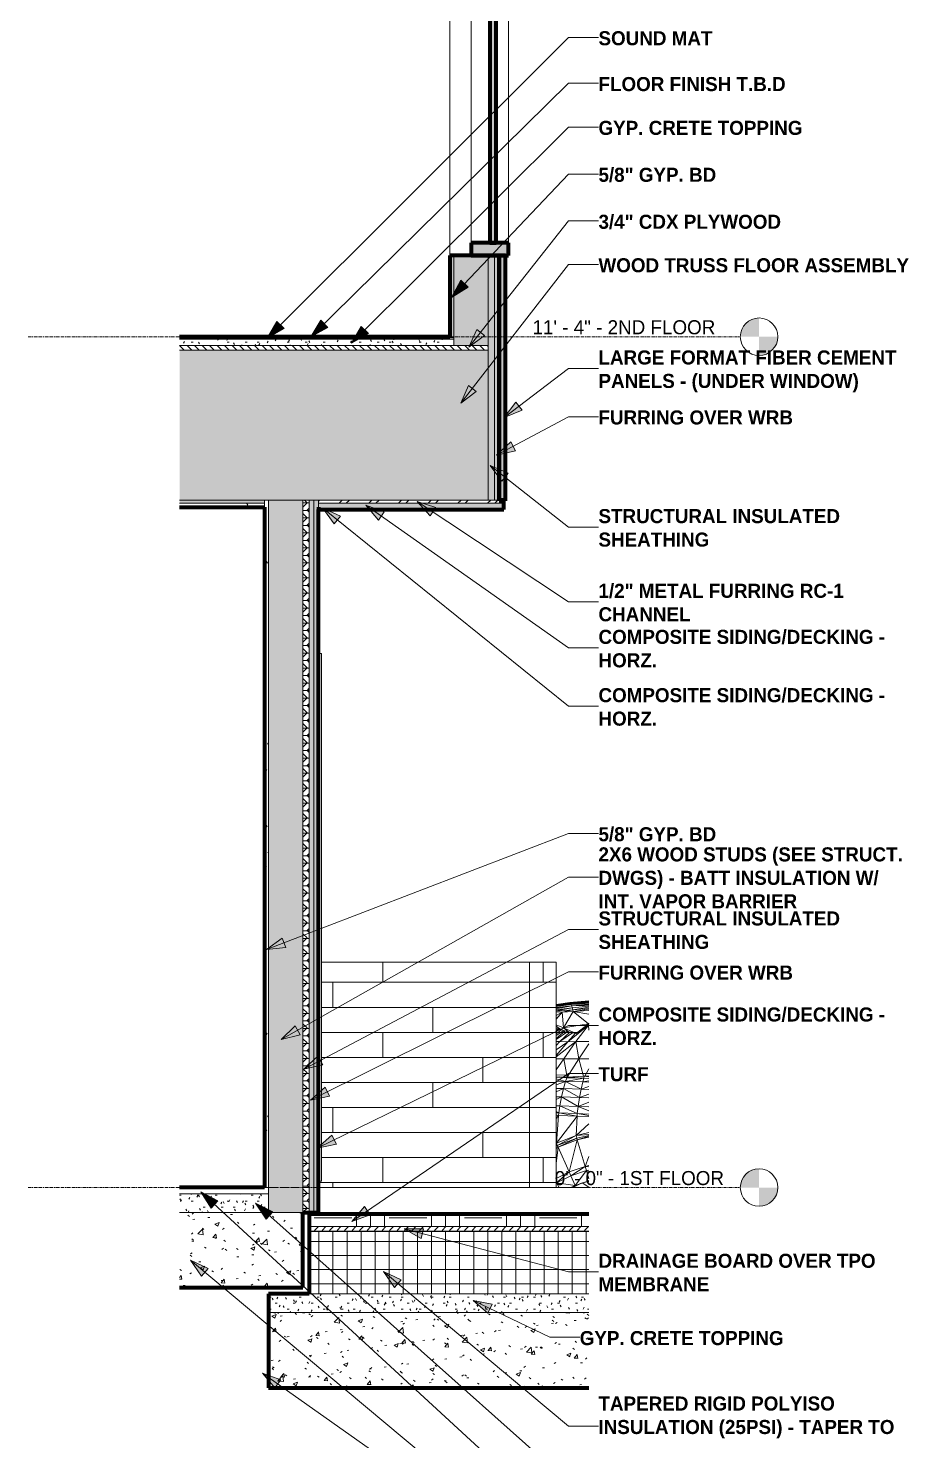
# Model space of a CAD drawing. Header units: inches. Extents: x -3960 to -3070, y -161 to 444.
# Drawn here: x -3554.3 to -3413.5, y -40.5 to 185.3 of the extents above; entities that cross this region are included whole.
import ezdxf

# ---------------------------------------------------------------- set-up
doc = ezdxf.new("R2010")
doc.units = ezdxf.units.IN
doc.header["$MEASUREMENT"] = 0
doc.linetypes.add('Aligning Line 1_8_', pattern=[0.25, 0.125, -0.125])
doc.linetypes.add('Grid Line 1_2_', pattern=[0.875, 0.5, -0.125, 0.125, -0.125])
for name, color, linetype, lineweight in [('0-6', 130, 'Continuous', 5), ('0-7', 45, 'Continuous', 9), ('A-CLNG', 13, 'Continuous', 18), ('A-CLNG-1', 243, 'Continuous', 18), ('A-CLNG-2', 13, 'Continuous', 70), ('A-CLNG-PATT-1', 13, 'Continuous', 9), ('A-FLOR-1', 8, 'Continuous', 5), ('A-FLOR-2', 31, 'Continuous', 5), ('A-FLOR-3', 251, 'Continuous', 5), ('A-FLOR-7', 192, 'Continuous', 70), ('A-FLOR-LEVL', 51, 'Continuous', 9), ('A-FLOR-LEVL-1', 51, 'Grid Line 1_2_', 9), ('A-FLOR-MCUT', 51, 'Continuous', 18), ('A-FLOR-PATT-1', 8, 'Continuous', 9), ('A-GENM', 5, 'Continuous', 9), ('A-GLAZ-1', 55, 'Continuous', 18), ('A-GLAZ-2', 27, 'Continuous', 18), ('A-GLAZ-3', 10, 'Continuous', 18), ('A-GLAZ-4', 151, 'Continuous', 70), ('A-GLAZ-5', 9, 'Continuous', 18), ('A-WALL', 113, 'Continuous', 18), ('A-WALL-1', 55, 'Continuous', 18), ('A-WALL-3', 8, 'Continuous', 5), ('A-WALL-6', 243, 'Continuous', 18), ('A-WALL-8', 113, 'Continuous', 70), ('A-WALL-PATT-1', 135, 'Continuous', 9), ('A-WALL-PATT-2', 111, 'Continuous', 9), ('C-TOPO', 7, 'Continuous', 9), ('C-TOPO-1', 135, 'Continuous', 9), ('C-TOPO-2', 7, 'Continuous', 70), ('G-ANNO-SYMB', 111, 'Aligning Line 1_8_', 9), ('G-ANNO-TEXT', 231, 'Continuous', 9), ('S-FNDN-2', 55, 'Continuous', 18)]:
    doc.layers.add(name, color=color, linetype=linetype, lineweight=lineweight)
doc.styles.add('Century Gothic', font='ufonts.com_century-gothic.ttf', dxfattribs={"height": 2.25})
doc.styles.add('Century Gothic_B', font='GOTHICB.TTF', dxfattribs={"height": 2.25})
pattern_1 = [(0, (-3424.5653, 146.633), (7.68, 1.92), [0.317, -5.443, 0.317, -5.443, -30.72]), (0, (-3424.5653, 146.633), (7.68, 1.92), [-11.52, 0.317, -11.203, 0.317, -5.443, -13.44]), (0, (-3424.5653, 146.633), (7.68, 1.92), [-28.8, 0.317, -3.523, 0.317, -9.283]), (120, (-3421.6853, 147.593), (-5.502769, 5.691075), [0.317, -5.443, 0.317, -5.443, -30.72]), (120, (-3421.6853, 147.593), (-5.502769, 5.691075), [-11.52, 0.317, -11.203, 0.317, -5.443, -13.44]), (120, (-3421.6853, 147.593), (-5.502769, 5.691075), [-28.8, 0.317, -3.523, 0.317, -9.283]), (240, (-3420.7253, 151.433), (-2.177231, -7.611075), [0.317, -5.443, 0.317, -5.443, -30.72]), (240, (-3420.7253, 151.433), (-2.177231, -7.611075), [-11.52, 0.317, -11.203, 0.317, -5.443, -13.44]), (240, (-3420.7253, 151.433), (-2.177231, -7.611075), [-28.8, 0.317, -3.523, 0.317, -9.283])]
pattern_2 = [(0, (-3424.5653, 146.633), (3.84, 0.96), [0.317, -2.563, 0.317, -2.563, -15.36]), (0, (-3424.5653, 146.633), (3.84, 0.96), [-5.76, 0.317, -5.443, 0.317, -2.563, -6.72]), (0, (-3424.5653, 146.633), (3.84, 0.96), [-14.4, 0.317, -1.603, 0.317, -4.483]), (120, (-3423.1253, 147.113), (-2.7513844, 2.8455376), [0.317, -2.563, 0.317, -2.563, -15.36]), (120, (-3423.1253, 147.113), (-2.7513844, 2.8455376), [-5.76, 0.317, -5.443, 0.317, -2.563, -6.72]), (120, (-3423.1253, 147.113), (-2.7513844, 2.8455376), [-14.4, 0.317, -1.603, 0.317, -4.483]), (240, (-3422.6453, 149.033), (-1.0886156, -3.8055376), [0.317, -2.563, 0.317, -2.563, -15.36]), (240, (-3422.6453, 149.033), (-1.0886156, -3.8055376), [-5.76, 0.317, -5.443, 0.317, -2.563, -6.72]), (240, (-3422.6453, 149.033), (-1.0886156, -3.8055376), [-14.4, 0.317, -1.603, 0.317, -4.483])]
pattern_3 = [(0, (-3424.5653, 146.633), (0, 1.2), []), (315, (-3424.5653, 146.633), (1.199253, 0), [1.696, -1.696]), (45, (-3424.5653, 146.633), (1.199253, 0), [1.696, -1.696])]
pattern_4 = [(161.57, (-3424.4453, 146.753), (-0.9603837, -0.00039918), [0, -6.83, 0.758, 0]), (18.43, (-3424.6853, 146.753), (-0.9603837, 0.00039918), [0, -6.83, 0.758, 0]), (108.43, (-3424.4453, 146.753), (0.4795102, -2.4005264), [2.276, -5.312]), (71.57, (-3424.6853, 146.753), (0.4795102, 2.4005264), [2.276, -5.312])]
pattern_5 = [(50, (-3424.5653, 146.633), (6.886, -0.6021), [0.72, -7.92]), (355, (-3424.565, 146.633), (-1.33176, 7.22055), [0.576, -6.336]), (100.451, (-3423.991, 146.583), (5.55363, 6.6182), [0.612, -6.731]), (46.184, (-3424.565, 148.553), (10.24564, -1.58893), [1.08, -11.88]), (96.636, (-3423.711, 148.421), (8.97244, 9.3515), [0.918, -10.096]), (351.184, (-3424.565, 148.553), (8.9732, 9.35123), [0.864, -9.504]), (21, (-3423.6053, 148.073), (5.73073, -3.865), [0.72, -7.92]), (326, (-3423.605, 148.073), (2.3358, 6.96088), [0.576, -6.336]), (71.451, (-3423.128, 147.751), (8.06588, 3.09595), [0.612, -6.731]), (37.5, (-3424.5653, 146.633), (0.116866, 3.195478), [0.317, -5.942, 0.317, -6.115, -6.36]), (37.5, (-3424.5653, 146.633), (0.116866, 3.195478), [-12.691, 0.317, -6.043]), (7.5, (-3424.5653, 146.633), (2.52543, 3.786025), [0.317, -3.35, 0.317, -5.798, -2.424]), (7.5, (-3424.5653, 146.633), (2.52543, 3.786025), [-9.782, 0.317, -2.107]), (327.5, (-3426.7063, 146.633), (5.12437, -0.216176), [0.317, -2.083, 0.317, -7.171, -9.936]), (327.5, (-3426.7063, 146.633), (5.12437, -0.216176), [-9.888, 0.317, -9.619]), (317.5, (-3427.6663, 146.633), (5.59833, 0.96141), [0.317, -2.803, 0.317, -4.656, -7.056]), (317.5, (-3427.6663, 146.633), (5.59833, 0.96141), [-8.093, 0.317, -6.739])]

# ---------------------------------------------------------------- blocks, each defined once
blk = doc.blocks.new('Land_Rover_Evoque_-_SUV_Car_Vehicle_Automobile_13067 - Land Rover EVOQUE_dwg-1230547-WALL SECTION - NORTH_SOUTH _ PARKING RAMP - LOOKING WEST - Callout 3')
at = {"layer": 'A-GENM'}
for p, q in [((-2059.8, 29.25), (-2057.61, 29.57)), ((-2059.8, 29.25), (-2057.61, 29.57)), ((-2059.8, 29.23), (-2057.61, 29.57)), ((-2059.8, 29.2), (-2057.56, 29.53)), ((-2059.8, 29.2), (-2057.56, 29.53)), ((-2059.8, 29.14), (-2057.51, 29.46)), ((-2059.8, 29.11), (-2057.51, 29.46)), ((-2059.8, 29.05), (-2057.46, 29.38)), ((-2059.52, 29.04), (-2057.46, 29.38)), ((-2059.48, 29.05), (-2057.46, 29.38)), ((-2057.61, 29.57), (-2057.62, 29.57)), ((-2054.57, 29.84), (-2057.61, 29.57)), ((-2054.57, 29.84), (-2057.61, 29.57)), ((-2054.57, 29.84), (-2057.61, 29.57)), ((-2057.56, 29.53), (-2057.61, 29.57)), ((-2057.61, 29.57), (-2057.61, 29.57)), ((-2054.57, 29.82), (-2057.56, 29.53)), ((-2057.51, 29.46), (-2057.56, 29.53)), ((-2054.57, 29.79), (-2057.51, 29.46)), ((-2054.57, 29.72), (-2057.51, 29.46)), ((-2057.51, 29.46), (-2057.46, 29.38)), ((-2054.57, 29.69), (-2057.46, 29.38)), ((-2057.41, 29.27), (-2057.46, 29.38)), ((-2054.57, 29.63), (-2057.41, 29.27)), ((-2054.57, 29.52), (-2057.41, 29.27)), ((-2054.57, 29.37), (-2057.41, 29.27)), ((-2059.8, 29.01), (-2057.41, 29.27)), ((-2057.41, 29.27), (-2059.8, 28.93)), ((-2059.8, 28.79), (-2057.33, 29.04)), ((-2059.8, 28.7), (-2057.33, 29.04)), ((-2059.8, 28.55), (-2057.33, 29.04)), ((-2059.8, 28.42), (-2057.24, 28.73)), ((-2059.8, 28.22), (-2057.24, 28.73)), ((-2059.8, 28.17), (-2057.15, 28.42)), ((-2059.8, 28.09), (-2058.88, 28.04)), ((-2059.8, 27.52), (-2058.88, 28.04)), ((-2059.8, 26.93), (-2058.88, 28.04)), ((-2058.88, 28.04), (-2057.15, 28.42)), ((-2058.88, 28.04), (-2057.11, 28.12)), ((-2058.64, 25.54), (-2058.88, 28.04)), ((-2058.64, 25.54), (-2057.11, 28.12)), ((-2057.41, 29.27), (-2058.03, 29.18)), ((-2057.41, 29.27), (-2057.33, 29.04)), ((-2054.57, 29.27), (-2057.33, 29.04)), ((-2054.57, 29.12), (-2057.33, 29.04)), ((-2057.33, 29.04), (-2057.24, 28.73)), ((-2054.57, 28.97), (-2057.24, 28.73)), ((-2057.24, 28.73), (-2057.15, 28.42)), ((-2054.57, 28.82), (-2057.15, 28.42)), ((-2057.15, 28.42), (-2054.57, 28.64)), ((-2057.11, 28.12), (-2057.15, 28.42)), ((-2057.11, 28.12), (-2054.57, 28.49)), ((-2057.11, 28.12), (-2054.57, 28.29)), ((-2057.11, 28.12), (-2054.57, 27.73)), ((-2057.11, 28.12), (-2054.67, 26.16)), ((-2059.8, 26), (-2058.64, 25.54)), ((-2059.8, 25.8), (-2058.99, 25.2)), ((-2059.8, 25.45), (-2058.99, 25.2)), ((-2059.8, 25.45), (-2058.99, 25.2)), ((-2059.8, 25.12), (-2059.5, 25.36)), ((-2059.8, 24.89), (-2059.39, 25.32)), ((-2059.8, 24.55), (-2059.01, 25.2)), ((-2059.8, 24.31), (-2058.59, 25.09)), ((-2059.8, 23.8), (-2058.38, 25.04)), ((-2059.8, 23.69), (-2057.95, 24.92)), ((-2059.21, 23.33), (-2057.62, 24.85)), ((-2059.21, 23.33), (-2057.62, 24.85)), ((-2058.99, 25.2), (-2058.64, 25.54)), ((-2058.99, 25.2), (-2057.83, 24.89)), ((-2058.99, 25.2), (-2057.83, 24.89)), ((-2058.64, 25.54), (-2054.67, 26.16)), ((-2058.64, 25.54), (-2057.83, 24.89)), ((-2058.64, 25.54), (-2056.59, 24.62)), ((-2057.94, 23.3), (-2054.67, 25.93)), ((-2057.83, 24.89), (-2056.59, 24.62)), ((-2057.83, 24.89), (-2056.59, 24.62)), ((-2056.67, 23.32), (-2054.67, 25.93)), ((-2056.59, 24.62), (-2054.67, 26.16)), ((-2054.67, 25.93), (-2056.59, 24.62)), ((-2054.67, 25.93), (-2055.16, 25.77)), ((-2054.98, 25.92), (-2054.67, 25.93)), ((-2054.77, 26.08), (-2054.59, 26.12)), ((-2054.57, 26.25), (-2054.67, 26.16)), ((-2054.67, 26.16), (-2054.57, 26.22)), ((-2054.67, 26.16), (-2054.57, 26.17)), ((-2054.67, 25.93), (-2054.57, 26.03)), ((-2054.67, 25.93), (-2054.57, 25.99)), ((-2054.67, 25.93), (-2054.57, 25.94)), ((-2054.57, 25.18), (-2054.67, 25.93)), ((-2054.62, 25.96), (-2054.57, 25.98)), ((-2054.62, 25.96), (-2054.57, 25.96)), ((-2054.59, 26.17), (-2054.59, 26.12)), ((-2054.57, 26.13), (-2054.59, 26.12)), ((-2058.27, 24.76), (-2059.8, 24.76)), ((-2059.8, 24.76), (-2059.11, 24.76)), ((-2059.8, 22.71), (-2059.21, 23.33)), ((-2059.21, 23.33), (-2059.8, 23.33)), ((-2059.8, 22.71), (-2059.21, 23.33)), ((-2056.67, 23.32), (-2059.8, 20.92)), ((-2059.8, 21.09), (-2057.94, 23.3)), ((-2057.94, 23.3), (-2059.8, 21.99)), ((-2059.21, 23.33), (-2057.19, 24.75)), ((-2057.94, 23.3), (-2059.21, 23.33)), ((-2056.67, 23.32), (-2058.59, 20.59)), ((-2058.1, 24.77), (-2056.25, 24.78)), ((-2057.94, 23.3), (-2056.7, 24.65)), ((-2056.67, 23.32), (-2057.94, 23.3)), ((-2054.57, 23.35), (-2056.67, 23.32)), ((-2056.2, 20.57), (-2056.67, 23.32)), ((-2054.57, 22.98), (-2056.2, 20.57)), ((-2056.2, 20.57), (-2054.57, 22.98)), ((-2058.59, 20.59), (-2059.8, 20.6)), ((-2058.59, 20.59), (-2059.8, 18.83)), ((-2056.2, 20.57), (-2058.59, 20.59)), ((-2058.59, 20.59), (-2058.08, 17.67)), ((-2056.2, 20.57), (-2058.08, 17.67)), ((-2056.2, 20.57), (-2058.08, 17.67)), ((-2054.57, 20.57), (-2056.2, 20.57)), ((-2056.2, 20.57), (-2055.45, 17.81)), ((-2054.57, 18.95), (-2055.25, 17.8)), ((-2059.8, 18.03), (-2058.08, 17.98)), ((-2058.08, 17.67), (-2059.8, 17.72)), ((-2059.8, 17.67), (-2059.27, 17.65)), ((-2058.12, 17.55), (-2059.8, 17.62)), ((-2058.34, 16.94), (-2059.8, 17.38)), ((-2058.34, 16.94), (-2059.8, 16.99)), ((-2058.34, 16.94), (-2059.8, 16.41)), ((-2058.64, 15.81), (-2059.8, 15.84)), ((-2058.64, 15.81), (-2059.8, 15.32)), ((-2059.31, 17.71), (-2059.27, 17.65)), ((-2059.27, 17.65), (-2059.23, 17.7)), ((-2056.82, 17.57), (-2059.27, 17.65)), ((-2058.94, 17.58), (-2058.98, 17.64)), ((-2058.95, 14.48), (-2058.64, 15.81)), ((-2058.77, 17.58), (-2058.73, 17.63)), ((-2058.64, 15.81), (-2058.34, 16.94)), ((-2056.06, 14.39), (-2058.64, 15.81)), ((-2058.64, 15.81), (-2055.83, 15.73)), ((-2058.34, 16.94), (-2058.12, 17.55)), ((-2058.34, 16.94), (-2055.38, 17.46)), ((-2055.83, 15.73), (-2058.34, 16.94)), ((-2055.57, 16.88), (-2058.34, 16.94)), ((-2055.38, 17.46), (-2058.12, 17.55)), ((-2058.08, 17.98), (-2057.88, 17.97)), ((-2058.08, 17.67), (-2055.34, 17.8)), ((-2058.08, 17.67), (-2055.38, 17.46)), ((-2055.83, 15.73), (-2055.57, 16.88)), ((-2055.83, 15.73), (-2054.57, 16.14)), ((-2055.57, 16.88), (-2055.38, 17.46)), ((-2055.57, 16.88), (-2054.57, 17.04)), ((-2054.57, 16.84), (-2055.57, 16.88)), ((-2055.34, 17.8), (-2055.38, 17.46)), ((-2054.57, 17.43), (-2055.38, 17.46)), ((-2054.57, 17.43), (-2055.38, 17.46)), ((-2054.57, 17.78), (-2055.34, 17.8)), ((-2054.57, 17.69), (-2055.34, 17.8)), ((-2058.95, 14.48), (-2059.8, 14.5)), ((-2058.95, 14.48), (-2059.8, 14.09)), ((-2059.21, 13.06), (-2058.95, 14.48)), ((-2056.29, 12.96), (-2058.95, 14.48)), ((-2058.95, 14.48), (-2056.06, 14.39)), ((-2056.29, 12.96), (-2056.06, 14.39)), ((-2056.29, 12.96), (-2054.57, 13.65)), ((-2056.06, 14.39), (-2055.83, 15.73)), ((-2056.06, 14.39), (-2054.57, 14.95)), ((-2056.06, 14.39), (-2054.57, 14.34)), ((-2055.83, 15.73), (-2054.57, 15.68)), ((-2059.21, 13.06), (-2059.8, 13.07)), ((-2059.8, 12.13), (-2059.4, 11.94)), ((-2059.8, 11.96), (-2059.4, 11.94)), ((-2059.44, 11.54), (-2059.8, 11.61)), ((-2059.8, 11.55), (-2059.44, 11.54)), ((-2059.8, 11.05), (-2059.44, 11.54)), ((-2059.78, 7.1), (-2059.44, 11.54)), ((-2059.78, 7.1), (-2056.44, 11.43)), ((-2059.44, 11.54), (-2059.4, 11.94)), ((-2059.44, 11.54), (-2056.44, 11.43)), ((-2059.21, 13.06), (-2059.4, 11.94)), ((-2056.44, 11.43), (-2059.4, 11.94)), ((-2059.4, 11.94), (-2056.44, 11.83)), ((-2059.21, 13.06), (-2056.29, 12.96)), ((-2059.21, 13.06), (-2056.44, 11.83)), ((-2056.44, 11.43), (-2056.63, 8.32)), ((-2056.29, 12.96), (-2056.44, 11.83)), ((-2056.44, 11.43), (-2056.44, 11.83)), ((-2054.57, 11.52), (-2056.44, 11.83)), ((-2056.44, 11.83), (-2054.57, 11.75)), ((-2056.44, 11.43), (-2054.57, 11.36)), ((-2056.29, 12.96), (-2054.57, 12.9)), ((-2056.29, 12.96), (-2054.57, 12.24)), ((-2056.63, 8.32), (-2054.57, 10.18)), ((-2059.78, 7.1), (-2059.8, 7.12)), ((-2059.8, 7.09), (-2059.78, 7.1)), ((-2059.8, 7.1), (-2059.78, 7.1)), ((-2059.78, 7.1), (-2056.63, 8.32)), ((-2059.63, 6.72), (-2059.78, 7.1)), ((-2059.63, 6.72), (-2056.63, 8.32)), ((-2056.51, 7.91), (-2059.63, 6.72)), ((-2059.47, 6.45), (-2056.51, 7.91)), ((-2056.43, 7.62), (-2059.47, 6.45)), ((-2056.43, 7.62), (-2057.73, 2.52)), ((-2056.63, 8.32), (-2054.57, 8.78)), ((-2054.57, 8.5), (-2056.63, 8.32)), ((-2056.51, 7.91), (-2056.63, 8.32)), ((-2054.57, 8.33), (-2056.51, 7.91)), ((-2056.43, 7.62), (-2056.51, 7.91)), ((-2054.57, 8.21), (-2056.43, 7.62)), ((-2054.57, 8.03), (-2056.43, 7.62)), ((-2055.18, 3.39), (-2056.43, 7.62)), ((-2059.63, 6.72), (-2059.8, 6.62)), ((-2059.63, 6.72), (-2059.8, 6.65)), ((-2059.47, 6.45), (-2059.8, 3.82)), ((-2059.47, 6.45), (-2059.8, 6.26)), ((-2059.47, 6.45), (-2059.8, 6.3)), ((-2059.47, 6.45), (-2059.63, 6.72)), ((-2057.73, 2.52), (-2059.47, 6.45)), ((-2054.57, 4.95), (-2055.18, 3.39)), ((-2057.73, 2.52), (-2059.8, 1.45)), ((-2057.73, 2.52), (-2059.77, 0.73)), ((-2055.18, 3.39), (-2057.73, 2.52)), ((-2057.73, 2.52), (-2057.46, 1.89)), ((-2055.18, 3.39), (-2057.46, 1.89)), ((-2057.46, 1.89), (-2054.99, 2.72)), ((-2057.46, 1.89), (-2054.99, 2.72)), ((-2056.8, 0.35), (-2054.99, 2.72)), ((-2054.57, 3.5), (-2055.18, 3.39)), ((-2055.18, 3.39), (-2054.99, 2.72)), ((-2055.18, 3.39), (-2054.57, 3.3)), ((-2054.99, 2.72), (-2054.57, 2.8)), ((-2054.99, 2.72), (-2054.57, 2.8)), ((-2054.99, 2.72), (-2054.57, 1.37)), ((-2054.99, 2.72), (-2054.57, 2.53)), ((-2059.8, 0.78), (-2059.77, 0.73)), ((-2059.8, 0.7), (-2059.77, 0.73)), ((-2059.8, 0.7), (-2059.77, 0.73)), ((-2059.77, 0.73), (-2057.46, 1.89)), ((-2059.77, 0.73), (-2057.46, 1.89)), ((-2059.32, 0), (-2059.77, 0.73)), ((-2059.77, 0.73), (-2056.8, 0.35)), ((-2057.49, 0), (-2056.8, 0.35)), ((-2056.8, 0.35), (-2057.46, 1.89)), ((-2055.8, 0.68), (-2057.31, 0)), ((-2057.14, 0), (-2055.76, 0.7)), ((-2056.8, 0.35), (-2054.57, 1.09)), ((-2056.79, 0.36), (-2056.8, 0.35)), ((-2055.67, 0.73), (-2054.57, 0.07)), ((-2055.58, 0.76), (-2054.57, 0.94)), ((-2054.76, 1.09), (-2054.57, 1.13)), ((-2054.76, 1.1), (-2054.76, 1.09))]:
    blk.add_line(p, q, dxfattribs=at)
blk = doc.blocks.new('Land_Rover_Evoque_-_SUV_Car_Vehicle_Automobile_13067 - Land_Rover_Evoque_-_SUV_Car_Vehicle_Automobile_13067-1230553-WALL SECTION - NORTH_SOUTH _ PARKING RAMP - LOOKING WEST - Callout 3')
blk.add_blockref('Land_Rover_Evoque_-_SUV_Car_Vehicle_Automobile_13067 - Land Rover EVOQUE_dwg-1230547-WALL SECTION - NORTH_SOUTH _ PARKING RAMP - LOOKING WEST - Callout 3', (0, 0))
blk = doc.blocks.new('CTR  - Topography_rvt-3-WALL SECTION - NORTH_SOUTH _ PARKING RAMP - LOOKING WEST - Callout 3')
at = {"layer": 'C-TOPO'}
h = blk.add_hatch(dxfattribs=at)
h.set_pattern_fill('FP_27', color=256, style=0, pattern_type=2)
h.set_pattern_definition([(0, (-2014.496, 146.633), (6, 6), [6, -6]), (0, (-2014.496, 148.883), (6, 6), [6, -6]), (0, (-2014.496, 151.133), (6, 6), [6, -6]), (90, (-2013.746, 151.883), (-6, 6), [6, -6]), (90, (-2011.496, 151.883), (-6, 6), [6, -6]), (90, (-2009.246, 151.883), (-6, 6), [6, -6])])
h.paths.add_polyline_path([(-2054.57, -151.11), (-2054.57, -138.01), (-2120.02, -138.01), (-2120.02, -151.11)], flags=0)
at = {"layer": 'C-TOPO-1'}
for p, q in [((-2054.57, 0), (-2097.82, 0)), ((-2054.57, 0), (-2097.82, 0)), ((-2120.02, -138.01), (-2054.57, -138.01))]:
    blk.add_line(p, q, dxfattribs=at)
at = {"layer": 'C-TOPO-2'}
blk.add_line((-2120.02, -138.01), (-2054.57, -138.01), dxfattribs=at)
at = {"layer": '0-7'}
blk.add_blockref('Land_Rover_Evoque_-_SUV_Car_Vehicle_Automobile_13067 - Land_Rover_Evoque_-_SUV_Car_Vehicle_Automobile_13067-1230553-WALL SECTION - NORTH_SOUTH _ PARKING RAMP - LOOKING WEST - Callout 3', (0, 0), dxfattribs=at)
blk = doc.blocks.new('_THE_ WINDOW _ DOOR - Window - 2nd Floor-2113391-WALL SECTION - NORTH_SOUTH _ PARKING RAMP - LOOKING WEST - Callout 3')
at = {"layer": 'A-GLAZ-2'}
h = blk.add_hatch(color=256, dxfattribs=at)
h.paths.add_polyline_path([(-2068.92, 149), (-2067.42, 149), (-2067.42, 151), (-2073.42, 151), (-2073.42, 149), (-2069.67, 149)], flags=0)
h.paths.add_polyline_path([(-2069.67, 227.75), (-2067.42, 227.75), (-2067.42, 229.75), (-2073.42, 229.75), (-2073.42, 227.75), (-2070.42, 227.75)], flags=0)
at = {"layer": 'A-GLAZ-3'}
blk.add_hatch(color=256, dxfattribs=at).paths.add_polyline_path([(-2069.42, 151), (-2069.42, 227.75), (-2070.42, 227.75), (-2070.42, 151)], flags=0)
at = {"layer": 'A-GLAZ-5'}
blk.add_hatch(color=256, dxfattribs=at).paths.add_polyline_path([(-2067.92, 109.75), (-2067.92, 149), (-2068.92, 149), (-2068.92, 109.75)], flags=0)
at = {"layer": 'A-GLAZ-1'}
for p, q in [((-2073.42, 151), (-2073.42, 227.75)), ((-2067.42, 227.75), (-2067.42, 151))]:
    blk.add_line(p, q, dxfattribs=at)
at = {"layer": 'A-GLAZ-4'}
for p, q in [((-2073.42, 229.75), (-2073.42, 227.75)), ((-2067.42, 229.75), (-2073.42, 229.75)), ((-2067.42, 227.75), (-2067.42, 229.75)), ((-2073.42, 227.75), (-2067.42, 227.75)), ((-2069.42, 227.75), (-2070.42, 227.75)), ((-2070.42, 227.75), (-2070.42, 151)), ((-2069.42, 151), (-2069.42, 227.75)), ((-2073.42, 151), (-2073.42, 149)), ((-2067.42, 151), (-2073.42, 151)), ((-2070.42, 151), (-2069.42, 151)), ((-2067.42, 149), (-2067.42, 151)), ((-2073.42, 149), (-2067.42, 149)), ((-2068.92, 149), (-2068.92, 109.75)), ((-2067.92, 149), (-2068.92, 149)), ((-2067.92, 109.75), (-2067.92, 149)), ((-2068.92, 109.75), (-2067.92, 109.75))]:
    blk.add_line(p, q, dxfattribs=at)
blk = doc.blocks.new('_THE_ WINDOW _ DOOR - Window - 1st Floor-2113384-WALL SECTION - NORTH_SOUTH _ PARKING RAMP - LOOKING WEST - Callout 3')
at = {"layer": 'A-GLAZ-1'}
for p, q in [((-2097.32, 85.37), (-2097.82, 85.37)), ((-2097.32, 85.37), (-2097.32, 1)), ((-2097.82, 1), (-2097.32, 1))]:
    blk.add_line(p, q, dxfattribs=at)
blk = doc.blocks.new('Level - Level Head - Circle-50818-WALL SECTION - NORTH_SOUTH _ PARKING RAMP - LOOKING WEST - Callout 3')
at = {"layer": 'A-FLOR-LEVL'}
h = blk.add_hatch(color=256, dxfattribs=at)
edge = h.paths.add_edge_path(flags=0)
edge.add_line((-2027.38, 0), (-2030.38, 0))
edge.add_arc((-2027.38, 0), 3, 90, 180, ccw=False)
edge.add_line((-2027.38, 3), (-2027.38, 0))
h = blk.add_hatch(color=256, dxfattribs=at)
edge = h.paths.add_edge_path(flags=0)
edge.add_line((-2027.38, -3), (-2027.38, 0))
edge.add_line((-2027.38, 0), (-2024.38, 0))
edge.add_arc((-2027.38, 0), 3, 270, 360, ccw=False)
blk.add_circle((-2027.38, 0), 3, dxfattribs=at)

msp = doc.modelspace()

# ---------------------------------------------------------------- hatches: boundary and pattern name
at = {"layer": 'A-CLNG-1'}
msp.add_hatch(color=256, dxfattribs=at).paths.add_polyline_path([(-3507.89, 108.37), (-3478.24, 108.37), (-3478.24, 109.37), (-3507.89, 109.37), (-3507.89, 108.75)], flags=0)
at = {"layer": 'A-CLNG-PATT-1'}
h = msp.add_hatch(dxfattribs=at)
h.set_pattern_fill('FP_31', color=256, style=0, pattern_type=2)
h.set_pattern_definition([(45, (-3424.5653, 146.633), (-2.37588, 2.37588), []), (45, (-3424.5653, 150.233), (-2.37588, 2.37588), [])])
h.paths.add_polyline_path([(-3481, 109.37), (-3478.24, 109.37), (-3478.24, 109.75), (-3478.99, 109.75), (-3478.99, 109.87), (-3507.89, 109.87), (-3507.89, 109.37), (-3497.36, 109.37)], flags=0)
at = {"layer": 'A-FLOR-1'}
msp.add_hatch(color=256, dxfattribs=at).paths.add_polyline_path([(-3497.36, 135.62), (-3486.24, 135.62), (-3486.24, 135.87), (-3530.09, 135.87), (-3530.09, 135.62)], flags=0)
at = {"layer": 'A-FLOR-2'}
msp.add_hatch(color=256, dxfattribs=at).paths.add_polyline_path([(-3481, 109.87), (-3480.74, 109.87), (-3480.74, 133.87), (-3530.09, 133.87), (-3530.09, 109.87), (-3497.36, 109.87)], flags=0)
at = {"layer": 'A-FLOR-3'}
msp.add_hatch(color=256, dxfattribs=at).paths.add_polyline_path([(-3530.09, 109.37), (-3516.52, 109.37), (-3516.52, 109.87), (-3530.09, 109.87)], flags=0)
at = {"layer": 'A-FLOR-PATT-1'}
h = msp.add_hatch(dxfattribs=at)
h.set_pattern_fill('FP_24', color=256, style=0, pattern_type=2)
h.set_pattern_definition(pattern_2)
h.paths.add_polyline_path([(-3497.36, 134.62), (-3486.24, 134.62), (-3486.24, 135.62), (-3530.09, 135.62), (-3530.09, 134.62)], flags=0)
h = msp.add_hatch(dxfattribs=at)
h.set_pattern_fill('FP_25', color=256, style=0, pattern_type=2)
h.set_pattern_definition(pattern_3)
h.paths.add_polyline_path([(-3481, 133.87), (-3480.74, 133.87), (-3480.74, 134.62), (-3530.09, 134.62), (-3530.09, 133.87), (-3486.24, 133.87)], flags=0)
h = msp.add_hatch(dxfattribs=at)
h.set_pattern_fill('FP_23', color=256, style=0, pattern_type=2)
h.set_pattern_definition(pattern_1)
h.paths.add_polyline_path([(-3519.29, 108.75), (-3516.52, 108.75), (-3516.52, 109.37), (-3530.09, 109.37), (-3530.09, 108.75)], flags=0)
h = msp.add_hatch(dxfattribs=at)
h.set_pattern_fill('FP_24', color=256, style=0, pattern_type=2)
h.set_pattern_definition(pattern_2)
h.paths.add_polyline_path([(-3515.89, -4), (-3515.89, -1), (-3530.09, -1), (-3530.09, -4)], flags=0)
h = msp.add_hatch(dxfattribs=at)
h.set_pattern_fill('FP_32', color=256, style=0, pattern_type=2)
h.set_pattern_definition(pattern_5)
h.paths.add_polyline_path([(-3530.09, -16), (-3510.39, -16), (-3510.39, -4), (-3530.09, -4), (-3530.09, -15.79)], flags=0)
h = msp.add_hatch(dxfattribs=at)
h.set_pattern_fill('FP_27', color=256, style=0, pattern_type=2)
h.set_pattern_definition([(0, (-3424.5653, 146.633), (6, 6), [6, -6]), (0, (-3424.5653, 148.883), (6, 6), [6, -6]), (0, (-3424.5653, 151.133), (6, 6), [6, -6]), (90, (-3423.8153, 151.883), (-6, 6), [6, -6]), (90, (-3421.5653, 151.883), (-6, 6), [6, -6]), (90, (-3419.3153, 151.883), (-6, 6), [6, -6])])
h.paths.add_polyline_path([(-3509.39, -6.25), (-3464.64, -6.25), (-3464.64, -4.25), (-3509.39, -4.25), (-3509.39, -5.61)], flags=0)
h = msp.add_hatch(dxfattribs=at)
h.set_pattern_fill('FP_25', color=256, style=0, pattern_type=2)
h.set_pattern_definition(pattern_3)
h.paths.add_polyline_path([(-3481, -7), (-3464.64, -7), (-3464.64, -6.25), (-3509.39, -6.25), (-3509.39, -7), (-3483.05, -7)], flags=0)
h = msp.add_hatch(dxfattribs=at)
h.set_pattern_fill('FP_28', color=256, style=0, pattern_type=2)
h.set_pattern_definition([(0, (-3424.5653, 146.633), (0, 2.25), []), (90, (-3424.5653, 146.633), (-2.25, 1e-16), [])])
h.paths.add_polyline_path([(-3467.71, -17), (-3464.64, -17), (-3464.64, -7), (-3509.39, -7), (-3509.39, -17), (-3468.73, -17)], flags=0)
h = msp.add_hatch(dxfattribs=at)
h.set_pattern_fill('FP_24', color=256, style=0, pattern_type=2)
h.set_pattern_definition(pattern_2)
h.paths.add_polyline_path([(-3470.77, -20), (-3464.64, -20), (-3464.64, -17), (-3515.89, -17), (-3515.89, -20), (-3472.82, -20)], flags=0)
h = msp.add_hatch(dxfattribs=at)
h.set_pattern_fill('FP_32', color=256, style=0, pattern_type=2)
h.set_pattern_definition(pattern_5)
h.paths.add_polyline_path([(-3515.89, -32), (-3464.64, -32), (-3464.64, -20), (-3515.89, -20)], flags=0)
at = {"layer": 'A-WALL-3'}
h = msp.add_hatch(color=256, dxfattribs=at)
h.paths.add_polyline_path([(-3478.99, 109.87), (-3478.99, 149), (-3479.74, 149), (-3479.74, 109.87)], flags=0)
h.paths.add_polyline_path([(-3479, 229.75), (-3478.24, 229.75), (-3478.24, 230.12), (-3478.99, 230.12), (-3478.99, 269.37), (-3479.74, 269.37), (-3479.74, 229.75), (-3479, 229.75)], flags=0)
h.paths.add_polyline_path([(-3479.74, 350.12), (-3478.24, 350.12), (-3478.24, 350.5), (-3479.74, 350.5)], flags=0)
msp.add_hatch(color=256, dxfattribs=at).paths.add_polyline_path([(-3509.39, -4), (-3508.64, -4), (-3508.64, 109.87), (-3509.39, 109.87), (-3509.39, 0)], flags=0)
at = {"layer": 'A-WALL-6'}
msp.add_hatch(color=256, dxfattribs=at).paths.add_polyline_path([(-3507.89, -4), (-3507.89, 109.87), (-3508.64, 109.87), (-3508.64, -4)], flags=0)
at = {"layer": 'A-WALL-PATT-1'}
h = msp.add_hatch(dxfattribs=at)
h.set_pattern_fill('FP_29', color=256, style=0, pattern_type=2)
h.set_pattern_definition([(0, (-3721.5933, 0.8), (0, 4), []), (90, (-3721.593, 0.8), (-8, 8), [4, -28]), (90, (-3705.593, 4.8), (-8, 8), [4, -28])])
h.paths.add_polyline_path([(-3507.89, 0), (-3474.12, 0), (-3474.12, 36), (-3507.39, 36), (-3507.39, 1), (-3507.89, 1), (-3507.89, 0.5)], flags=0)
h = msp.add_hatch(dxfattribs=at)
h.set_pattern_fill('FP_30', color=256, style=0, pattern_type=2)
h.set_pattern_definition([(0, (-3471.9933, 0.8), (0, 4), []), (90, (-3471.993, 0.8), (-8, 8), [4, -28]), (90, (-3455.993, 4.8), (-8, 8), [4, -28])])
h.paths.add_polyline_path([(-3472.82, 0), (-3469.87, 0), (-3469.87, 36), (-3474.12, 36), (-3474.12, 0)], flags=0)
at = {"layer": 'A-WALL-PATT-2'}
h = msp.add_hatch(dxfattribs=at)
h.set_pattern_fill('FP_23', color=256, style=0, pattern_type=2)
h.set_pattern_definition(pattern_1)
h.paths.add_polyline_path([(-3486.87, 136), (-3486.24, 136), (-3486.24, 149), (-3486.87, 149), (-3486.87, 136.18)], flags=0)
h.paths.add_polyline_path([(-3486.87, 229.75), (-3486.24, 229.75), (-3486.24, 241.87), (-3486.87, 241.87), (-3486.87, 230.83)], flags=0)
h.paths.add_polyline_path([(-3486.87, 268), (-3486.24, 268), (-3486.24, 269.37), (-3486.87, 269.37), (-3486.87, 268.18)], flags=0)
h.paths.add_polyline_path([(-3486.87, 350.12), (-3486.24, 350.12), (-3486.24, 350.5), (-3486.87, 350.5)], flags=0)
h = msp.add_hatch(dxfattribs=at)
h.set_pattern_fill('FP_26', color=256, style=0, pattern_type=2)
h.set_pattern_definition(pattern_4)
h.paths.add_polyline_path([(-3486.24, 134.62), (-3480.74, 134.62), (-3480.74, 149), (-3486.24, 149), (-3486.24, 135.62)], flags=0)
h.paths.add_polyline_path([(-3486.24, 229.75), (-3480.74, 229.75), (-3480.74, 241.87), (-3486.24, 241.87), (-3486.24, 230.83)], flags=0)
h.paths.add_polyline_path([(-3480.74, 266.62), (-3480.74, 269.37), (-3486.24, 269.37), (-3486.24, 266.62), (-3480.79, 266.62)], flags=0)
h.paths.add_polyline_path([(-3480.74, 350.12), (-3480.74, 350.5), (-3486.24, 350.5), (-3486.24, 350.12), (-3481, 350.12)], flags=0)
h = msp.add_hatch(dxfattribs=at)
h.set_pattern_fill('FP_25', color=256, style=0, pattern_type=2)
h.set_pattern_definition(pattern_3)
h.paths.add_polyline_path([(-3479.74, 109.87), (-3479.74, 149), (-3480.74, 149), (-3480.74, 109.87)], flags=0)
h.paths.add_polyline_path([(-3479.74, 229.75), (-3479.74, 269.37), (-3480.74, 269.37), (-3480.74, 229.75)], flags=0)
h.paths.add_polyline_path([(-3479.74, 350.12), (-3479.74, 350.5), (-3480.74, 350.5), (-3480.74, 350.12), (-3480.66, 350.12)], flags=0)
h = msp.add_hatch(dxfattribs=at)
h.set_pattern_fill('FP_23', color=256, style=0, pattern_type=2)
h.set_pattern_definition(pattern_1)
h.paths.add_polyline_path([(-3515.89, 0), (-3515.89, 109.87), (-3516.52, 109.87), (-3516.52, 0)], flags=0)
h = msp.add_hatch(dxfattribs=at)
h.set_pattern_fill('FP_26', color=256, style=0, pattern_type=2)
h.set_pattern_definition(pattern_4)
h.paths.add_polyline_path([(-3510.39, -4), (-3510.39, 109.87), (-3515.89, 109.87), (-3515.89, -4), (-3513.73, -4)], flags=0)
h = msp.add_hatch(dxfattribs=at)
h.set_pattern_fill('FP_25', color=256, style=0, pattern_type=2)
h.set_pattern_definition(pattern_3)
h.paths.add_polyline_path([(-3510.39, -4), (-3509.39, -4), (-3509.39, 109.87), (-3510.39, 109.87), (-3510.39, 0)], flags=0)
at = {"layer": 'G-ANNO-TEXT'}
for points in [[(-3486.59, 142.29), (-3483.94, 143.91), (-3485.11, 145.02)], [(-3516.07, 135.77), (-3513.38, 137.32), (-3514.52, 138.46)], [(-3509.09, 135.97), (-3506.39, 137.5), (-3507.52, 138.64)], [(-3502.59, 134.97), (-3499.9, 136.52), (-3501.04, 137.66)], [(-3483.82, 134.33), (-3481.33, 136.18), (-3482.59, 137.18)], [(-3485.13, 125.36), (-3482.65, 127.24), (-3483.92, 128.22)], [(-3478.22, 123.1), (-3475.34, 124.27), (-3476.32, 125.55)], [(-3479.4, 117.06), (-3476.37, 117.77), (-3477.13, 119.19)], [(-3480.44, 115.4), (-3478.57, 112.91), (-3477.58, 114.18)], [(-3507.19, 108.58), (-3505.36, 106.08), (-3504.35, 107.33)], [(-3500.29, 109.08), (-3498.3, 106.7), (-3497.37, 108.01)], [(-3492.08, 109.68), (-3490.03, 107.35), (-3489.14, 108.69)], [(-3516.19, 38.04), (-3513.1, 38.36), (-3513.68, 39.87)], [(-3513.83, 23.66), (-3510.82, 24.43), (-3511.61, 25.83)], [(-3510.22, 18.92), (-3507.19, 19.61), (-3507.94, 21.04)], [(-3509.16, 13.97), (-3506.11, 14.59), (-3506.83, 16.03)], [(-3508.07, 6.32), (-3505.02, 6.92), (-3505.73, 8.36)], [(-3526.7, -0.68), (-3525.04, -3.3), (-3523.95, -2.11)], [(-3517.92, -2.48), (-3516.22, -5.08), (-3515.15, -3.88)], [(-3502.54, -5.41), (-3499.61, -4.38), (-3500.51, -3.05)], [(-3494.18, -6.62), (-3491.48, -8.15), (-3491.07, -6.59)], [(-3528.34, -11.63), (-3526.55, -14.17), (-3525.52, -12.94)], [(-3497.5, -13.42), (-3495.71, -15.96), (-3494.68, -14.73)], [(-3483.15, -18.04), (-3480.8, -20.06), (-3480.1, -18.62)], [(-3516.83, -29.65), (-3514.84, -32.03), (-3513.91, -30.72)]]:
    msp.add_hatch(color=256, dxfattribs=at).paths.add_polyline_path(points, flags=0)

# ---------------------------------------------------------------- linework, layer by layer
at = {"layer": 'A-CLNG'}
for p, q in [((-3507.89, 109.87), (-3507.89, 108.75)), ((-3478.99, 109.87), (-3507.89, 109.87)), ((-3478.24, 109.37), (-3507.89, 109.37))]:
    msp.add_line(p, q, dxfattribs=at)
at = {"layer": 'A-CLNG-2'}
for p, q in [((-3507.89, 108.75), (-3507.89, 108.37)), ((-3478.24, 109.87), (-3478.99, 109.87)), ((-3478.24, 108.37), (-3478.24, 109.87)), ((-3507.89, 108.37), (-3478.24, 108.37))]:
    msp.add_line(p, q, dxfattribs=at)
at = {"layer": 'A-FLOR-7'}
for p, q in [((-3486.87, 136), (-3530.09, 136)), ((-3530.09, 108.75), (-3516.52, 108.75)), ((-3516.52, 0), (-3530.09, 0)), ((-3510.39, -16), (-3510.39, -4)), ((-3464.64, -4.25), (-3509.39, -4.25)), ((-3509.39, -4.25), (-3509.39, -17)), ((-3530.09, -16), (-3510.39, -16)), ((-3509.39, -17), (-3515.89, -17)), ((-3515.89, -17), (-3515.89, -32)), ((-3515.89, -32), (-3464.64, -32))]:
    msp.add_line(p, q, dxfattribs=at)
at = {"layer": 'A-FLOR-LEVL-1'}
for p, q in [((-3554.27, 136), (-3440.45, 136)), ((-3554.27, 0), (-3440.45, 0))]:
    msp.add_line(p, q, dxfattribs=at)
at = {"layer": 'A-FLOR-MCUT'}
for p, q in [((-3486.24, 135.87), (-3530.09, 135.87)), ((-3486.24, 135.62), (-3530.09, 135.62)), ((-3486.24, 136), (-3486.87, 136)), ((-3486.24, 134.62), (-3530.09, 134.62)), ((-3480.74, 133.87), (-3530.09, 133.87)), ((-3530.09, 109.87), (-3507.89, 109.87)), ((-3516.52, 109.37), (-3530.09, 109.37)), ((-3516.52, 108.75), (-3516.52, 109.87)), ((-3515.89, -1), (-3530.09, -1)), ((-3515.89, -4), (-3515.89, 0)), ((-3530.09, -4), (-3510.39, -4)), ((-3464.64, -6.25), (-3509.39, -6.25)), ((-3464.64, -7), (-3509.39, -7)), ((-3509.39, -17), (-3464.64, -17)), ((-3464.64, -20), (-3515.89, -20))]:
    msp.add_line(p, q, dxfattribs=at)
at = {"layer": 'A-WALL'}
for p, q in [((-3486.24, 134.62), (-3486.24, 149)), ((-3480.74, 149), (-3480.74, 109.87)), ((-3479.74, 109.87), (-3479.74, 149)), ((-3486.24, 134.62), (-3480.74, 134.62)), ((-3515.89, 0), (-3515.89, 109.87)), ((-3510.39, -4), (-3510.39, 109.87)), ((-3509.39, -4), (-3509.39, 109.87)), ((-3508.64, -4), (-3508.64, 109.87)), ((-3516.52, 0), (-3515.89, 0))]:
    msp.add_line(p, q, dxfattribs=at)
at = {"layer": 'A-WALL-1'}
for p, q in [((-3486.87, 149), (-3486.87, 229.75)), ((-3469.87, 36), (-3507.39, 36)), ((-3474.12, 0), (-3474.12, 36)), ((-3469.87, 36), (-3469.87, 0))]:
    msp.add_line(p, q, dxfattribs=at)
at = {"layer": 'A-WALL-8'}
for p, q in [((-3486.87, 149), (-3486.87, 136)), ((-3478.99, 149), (-3486.87, 149)), ((-3478.99, 109.87), (-3478.99, 149)), ((-3516.52, 108.75), (-3516.52, 0)), ((-3507.89, -4), (-3507.89, 108.37)), ((-3510.39, -4), (-3507.89, -4))]:
    msp.add_line(p, q, dxfattribs=at)
at = {"layer": 'G-ANNO-SYMB'}
msp.add_line((-3464.64, 0), (-3530.09, 0), dxfattribs=at)
at = {"layer": 'G-ANNO-TEXT'}
for p, q in [((-3516.07, 135.77), (-3467.92, 183.84)), ((-3467.92, 183.84), (-3463.12, 183.84)), ((-3509.09, 135.97), (-3467.92, 176.51)), ((-3467.92, 176.51), (-3463.12, 176.51)), ((-3502.59, 134.97), (-3467.92, 169.51)), ((-3467.92, 169.51), (-3463.12, 169.51)), ((-3486.59, 142.29), (-3467.92, 162.01)), ((-3467.92, 162.01), (-3463.12, 162.01)), ((-3483.82, 134.33), (-3467.92, 154.5)), ((-3467.92, 154.5), (-3463.12, 154.5)), ((-3485.13, 125.36), (-3467.92, 147.55)), ((-3467.92, 147.55), (-3463.12, 147.55)), ((-3485.11, 145.02), (-3486.59, 142.29)), ((-3483.94, 143.91), (-3485.11, 145.02)), ((-3486.59, 142.29), (-3483.94, 143.91)), ((-3514.52, 138.46), (-3516.07, 135.77)), ((-3513.38, 137.32), (-3514.52, 138.46)), ((-3507.52, 138.64), (-3509.09, 135.97)), ((-3506.39, 137.5), (-3507.52, 138.64)), ((-3516.07, 135.77), (-3513.38, 137.32)), ((-3509.09, 135.97), (-3506.39, 137.5)), ((-3501.04, 137.66), (-3502.59, 134.97)), ((-3502.59, 134.97), (-3499.9, 136.52)), ((-3499.9, 136.52), (-3501.04, 137.66)), ((-3482.59, 137.18), (-3483.82, 134.33)), ((-3483.82, 134.33), (-3481.33, 136.18)), ((-3481.33, 136.18), (-3482.59, 137.18)), ((-3478.22, 123.1), (-3467.92, 130.93)), ((-3467.92, 130.93), (-3463.12, 130.93)), ((-3483.92, 128.22), (-3485.13, 125.36)), ((-3485.13, 125.36), (-3482.65, 127.24)), ((-3482.65, 127.24), (-3483.92, 128.22)), ((-3476.32, 125.55), (-3478.22, 123.1)), ((-3478.22, 123.1), (-3475.34, 124.27)), ((-3475.34, 124.27), (-3476.32, 125.55)), ((-3479.4, 117.06), (-3467.92, 123.22)), ((-3467.92, 123.22), (-3463.12, 123.22)), ((-3477.13, 119.19), (-3479.4, 117.06)), ((-3479.4, 117.06), (-3476.37, 117.77)), ((-3476.37, 117.77), (-3477.13, 119.19)), ((-3480.44, 115.4), (-3478.57, 112.91)), ((-3477.58, 114.18), (-3480.44, 115.4)), ((-3480.44, 115.4), (-3467.92, 105.58)), ((-3478.57, 112.91), (-3477.58, 114.18)), ((-3507.19, 108.58), (-3505.36, 106.08)), ((-3504.35, 107.33), (-3507.19, 108.58)), ((-3507.19, 108.58), (-3467.92, 76.96)), ((-3500.29, 109.08), (-3498.3, 106.7)), ((-3497.37, 108.01), (-3500.29, 109.08)), ((-3500.29, 109.08), (-3467.92, 86.28)), ((-3492.08, 109.68), (-3490.03, 107.35)), ((-3489.14, 108.69), (-3492.08, 109.68)), ((-3492.08, 109.68), (-3467.92, 93.63)), ((-3490.03, 107.35), (-3489.14, 108.69)), ((-3505.36, 106.08), (-3504.35, 107.33)), ((-3498.3, 106.7), (-3497.37, 108.01)), ((-3467.92, 105.58), (-3463.12, 105.58)), ((-3467.92, 93.63), (-3463.12, 93.63)), ((-3467.92, 86.28), (-3463.12, 86.28)), ((-3467.92, 76.96), (-3463.12, 76.96)), ((-3516.19, 38.04), (-3467.92, 56.6)), ((-3467.92, 56.6), (-3463.12, 56.6)), ((-3513.83, 23.66), (-3467.92, 49.63)), ((-3467.92, 49.63), (-3463.12, 49.63)), ((-3510.22, 18.92), (-3467.92, 41.26)), ((-3467.92, 41.26), (-3463.12, 41.26)), ((-3513.68, 39.87), (-3516.19, 38.04)), ((-3513.1, 38.36), (-3513.68, 39.87)), ((-3516.19, 38.04), (-3513.1, 38.36)), ((-3509.16, 13.97), (-3467.92, 34.48)), ((-3467.92, 34.48), (-3463.12, 34.48)), ((-3511.61, 25.83), (-3513.83, 23.66)), ((-3510.82, 24.43), (-3511.61, 25.83)), ((-3508.07, 6.32), (-3467.92, 25.91)), ((-3467.92, 25.91), (-3463.12, 25.91)), ((-3513.83, 23.66), (-3510.82, 24.43)), ((-3507.94, 21.04), (-3510.22, 18.92)), ((-3507.19, 19.61), (-3507.94, 21.04)), ((-3510.22, 18.92), (-3507.19, 19.61)), ((-3502.54, -5.41), (-3467.92, 18.24)), ((-3467.92, 18.24), (-3463.12, 18.24)), ((-3506.83, 16.03), (-3509.16, 13.97)), ((-3506.11, 14.59), (-3506.83, 16.03)), ((-3509.16, 13.97), (-3506.11, 14.59)), ((-3505.73, 8.36), (-3508.07, 6.32)), ((-3508.07, 6.32), (-3505.02, 6.92)), ((-3505.02, 6.92), (-3505.73, 8.36)), ((-3526.7, -0.68), (-3525.04, -3.3)), ((-3523.95, -2.11), (-3526.7, -0.68)), ((-3526.7, -0.68), (-3467.92, -54.74)), ((-3525.04, -3.3), (-3523.95, -2.11)), ((-3517.92, -2.48), (-3516.22, -5.08)), ((-3515.15, -3.88), (-3517.92, -2.48)), ((-3517.92, -2.48), (-3467.92, -47.07)), ((-3516.22, -5.08), (-3515.15, -3.88)), ((-3500.51, -3.05), (-3502.54, -5.41)), ((-3502.54, -5.41), (-3499.61, -4.38)), ((-3499.61, -4.38), (-3500.51, -3.05)), ((-3491.07, -6.59), (-3494.18, -6.62)), ((-3494.18, -6.62), (-3491.48, -8.15)), ((-3494.18, -6.62), (-3467.92, -13.45)), ((-3491.48, -8.15), (-3491.07, -6.59)), ((-3528.34, -11.63), (-3526.55, -14.17)), ((-3525.52, -12.94), (-3528.34, -11.63)), ((-3528.34, -11.63), (-3467.92, -62.1)), ((-3526.55, -14.17), (-3525.52, -12.94)), ((-3497.5, -13.42), (-3495.71, -15.96)), ((-3494.68, -14.73), (-3497.5, -13.42)), ((-3497.5, -13.42), (-3467.92, -38.15)), ((-3467.92, -13.45), (-3463.12, -13.45)), ((-3495.71, -15.96), (-3494.68, -14.73)), ((-3483.15, -18.04), (-3480.8, -20.06)), ((-3480.1, -18.62), (-3483.15, -18.04)), ((-3483.15, -18.04), (-3470.92, -23.94)), ((-3480.8, -20.06), (-3480.1, -18.62)), ((-3470.92, -23.94), (-3466.12, -23.94)), ((-3516.83, -29.65), (-3514.84, -32.03)), ((-3513.91, -30.72), (-3516.83, -29.65)), ((-3516.83, -29.65), (-3470.92, -62.1)), ((-3514.84, -32.03), (-3513.91, -30.72)), ((-3467.92, -38.15), (-3463.12, -38.15))]:
    msp.add_line(p, q, dxfattribs=at)
at = {"layer": 'S-FNDN-2'}
msp.add_line((-3464.64, -4), (-3507.89, -4), dxfattribs=at)

# ---------------------------------------------------------------- block references
at = {"layer": '0-6'}
msp.add_blockref('CTR  - Topography_rvt-3-WALL SECTION - NORTH_SOUTH _ PARKING RAMP - LOOKING WEST - Callout 3', (-1410.07, 0), dxfattribs=at)
at = {"layer": 'A-FLOR-LEVL'}
for p in [(-1410.07, 136), (-1410.07, 0)]:
    msp.add_blockref('Level - Level Head - Circle-50818-WALL SECTION - NORTH_SOUTH _ PARKING RAMP - LOOKING WEST - Callout 3', p, dxfattribs=at)
at = {"layer": 'A-GLAZ-1'}
for name in ['_THE_ WINDOW _ DOOR - Window - 2nd Floor-2113391-WALL SECTION - NORTH_SOUTH _ PARKING RAMP - LOOKING WEST - Callout 3', '_THE_ WINDOW _ DOOR - Window - 1st Floor-2113384-WALL SECTION - NORTH_SOUTH _ PARKING RAMP - LOOKING WEST - Callout 3']:
    msp.add_blockref(name, (-1410.07, 0), dxfattribs=at)

# ---------------------------------------------------------------- texts
at = {"layer": 'A-FLOR-LEVL', "char_height": 2.25, "attachment_point": 1, "style": 'Century Gothic'}
for s, insert, width in [('11\' - 4" - 2ND FLOOR', (-3473.67, 138.64), 36.8145), ('0\' - 0" - 1ST FLOOR', (-3470.11, 2.64), 32.4967)]:
    msp.add_mtext(s, dxfattribs=dict(at, insert=insert, width=width))
at = {"layer": 'G-ANNO-TEXT', "char_height": 2.25, "attachment_point": 1, "style": 'Century Gothic_B'}
for s, insert, width in [('SOUND MAT', (-3463.12, 184.84), 22.422), ('FLOOR FINISH T.B.D', (-3463.12, 177.51), 34.6177), ('GYP. CRETE TOPPING', (-3463.12, 170.51), 38.481), ('5/8" GYP. BD', (-3463.12, 163.01), 23.5582), ('3/4" CDX PLYWOOD', (-3463.12, 155.5), 37.0417), ('WOOD TRUSS FLOOR ASSEMBLY', (-3463.12, 148.55), 57.4942), ('LARGE FORMAT FIBER CEMENT', (-3463.12, 133.81), 55.146), ('PANELS - (UNDER WINDOW)', (-3463.12, 130.06), 50.6767), ('FURRING OVER WRB', (-3463.12, 124.22), 36.5115), ('STRUCTURAL INSULATED', (-3463.12, 108.45), 42.7987), ('SHEATHING', (-3463.12, 104.7), 21.0585), ('1/2" METAL FURRING RC-1', (-3463.12, 96.51), 47.4952), ('CHANNEL', (-3463.12, 92.76), 18.0285), ('COMPOSITE SIDING/DECKING -', (-3463.12, 89.15), 57.873), ('HORZ.', (-3463.12, 85.4), 11.211), ('COMPOSITE SIDING/DECKING -', (-3463.12, 79.83), 57.873), ('HORZ.', (-3463.12, 76.08), 11.211), ('5/8" GYP. BD', (-3463.12, 57.6), 23.5582), ('2X6 WOOD STUDS (SEE STRUCT.', (-3463.12, 54.38), 56.5852), ('DWGS) - BATT INSULATION W/', (-3463.12, 50.63), 54.1612), ('INT. VAPOR BARRIER', (-3463.12, 46.88), 37.1175), ('STRUCTURAL INSULATED', (-3463.12, 44.14), 42.7987), ('SHEATHING', (-3463.12, 40.39), 21.0585), ('FURRING OVER WRB', (-3463.12, 35.48), 36.5115), ('COMPOSITE SIDING/DECKING -', (-3463.12, 28.79), 57.873), ('HORZ.', (-3463.12, 25.04), 11.211), ('TURF', (-3463.12, 19.24), 8.181), ('DRAINAGE BOARD OVER TPO', (-3463.12, -10.58), 53.934), ('MEMBRANE', (-3463.12, -14.33), 21.3615), ('GYP. CRETE TOPPING', (-3466.12, -22.94), 38.481), ('TAPERED RIGID POLYISO', (-3463.12, -33.4), 44.1622), ('INSULATION (25PSI) - TAPER TO', (-3463.12, -37.15), 56.055)]:
    msp.add_mtext(s, dxfattribs=dict(at, insert=insert, width=width))

doc.saveas('drawing.dxf')
